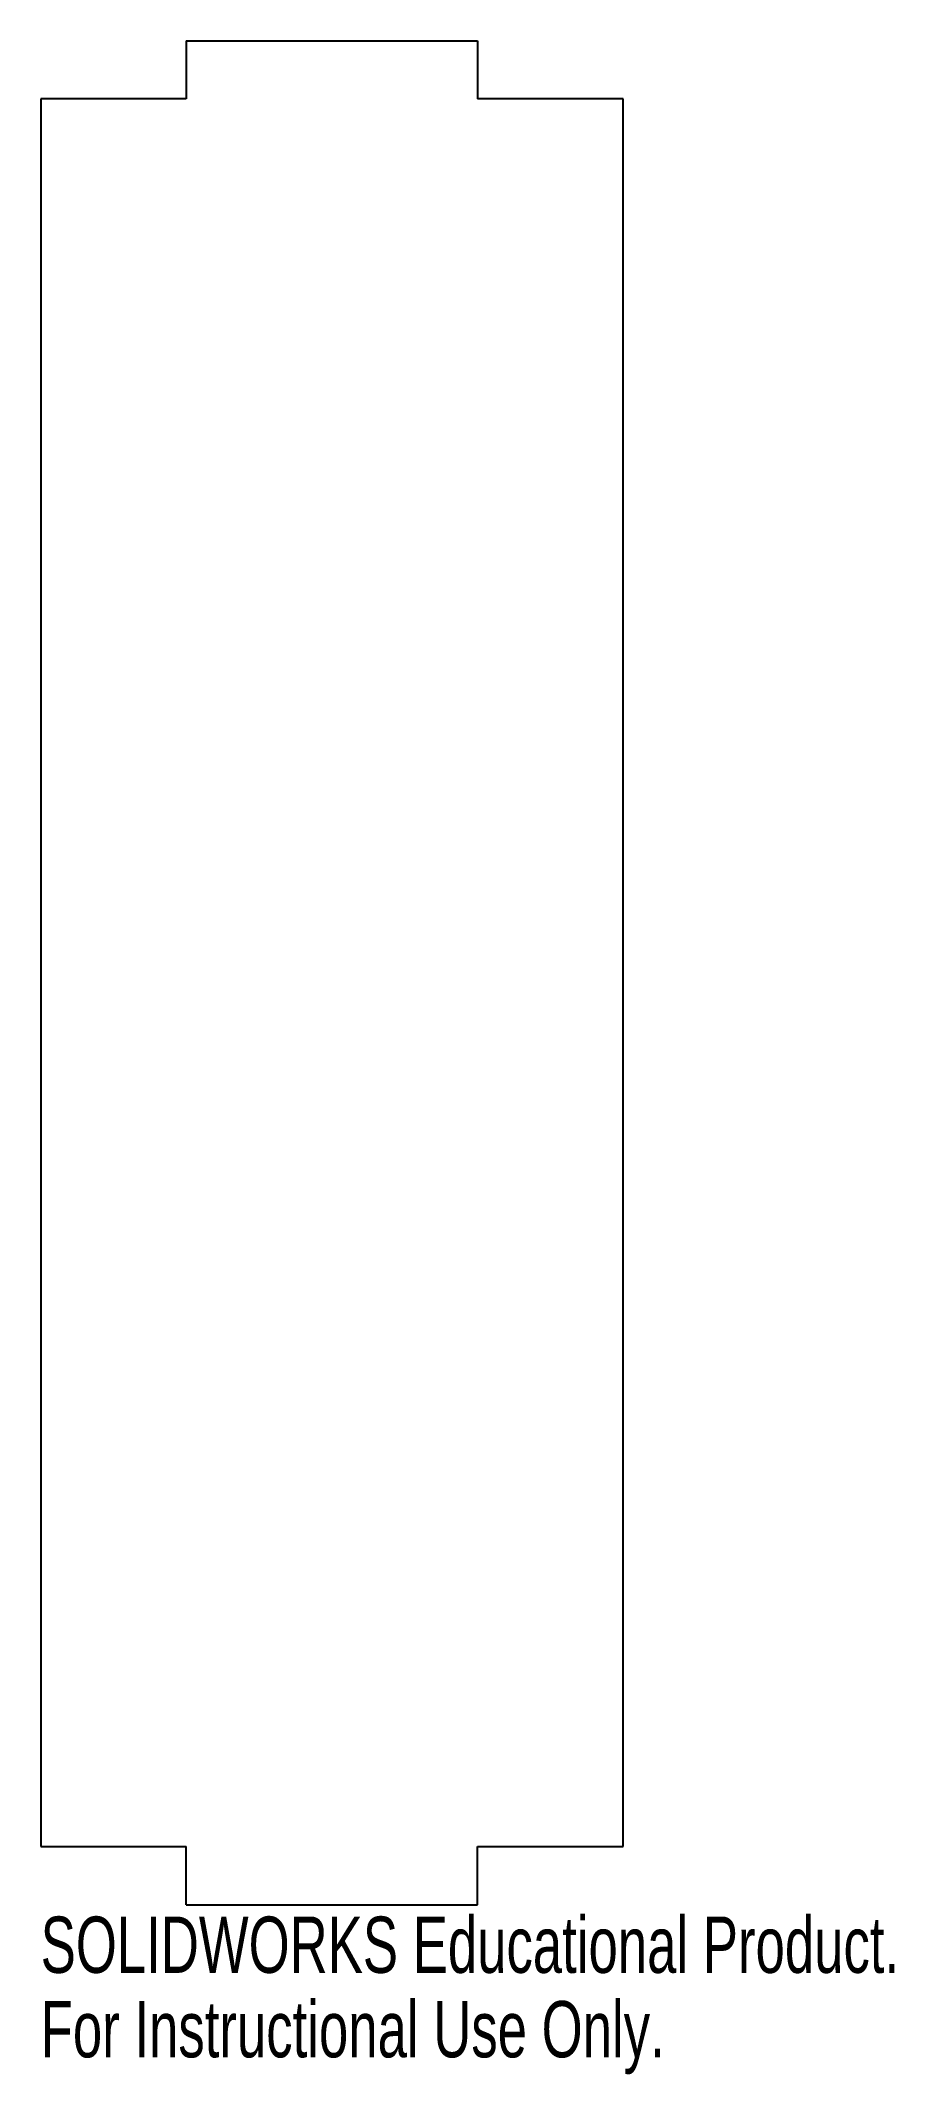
# Model space of a CAD drawing. Header units: millimetres. Extents: x -25 to 48, y -95 to 80.
import ezdxf

# ---------------------------------------------------------------- set-up
doc = ezdxf.new("R2010")
doc.units = ezdxf.units.MM
doc.styles.add('SLDTEXTSTYLE0', font='TXT', dxfattribs={"width": 0.7})

msp = doc.modelspace()

# ---------------------------------------------------------------- linework, layer by layer
at = {"color": 7, "linetype": 'Continuous', "lineweight": 25}
for p, q in [((-12.5, 80), (-12.5, 75)), ((-12.5, 80), (12.5, 80)), ((12.5, 80), (12.5, 75)), ((-25, 75), (-25, -75)), ((-12.5, 75), (-25, 75)), ((25, 75), (12.5, 75)), ((25, -75), (25, 75)), ((-25, -75), (-12.5, -75)), ((-12.5, -80), (-12.5, -75)), ((12.5, -80), (12.5, -75)), ((12.5, -75), (25, -75)), ((-12.5, -80), (12.5, -80))]:
    msp.add_line(p, q, dxfattribs=at)

# ---------------------------------------------------------------- texts
at = {"color": 7, "linetype": 'Continuous', "char_height": 4.8336, "attachment_point": 1, "style": 'SLDTEXTSTYLE0'}
for s, insert in [('SOLIDWORKS Educational Product.', (-25, -81.02)), ('For Instructional Use Only.', (-25, -88.27))]:
    msp.add_mtext(s, dxfattribs=dict(at, insert=insert))

doc.saveas('drawing.dxf')
